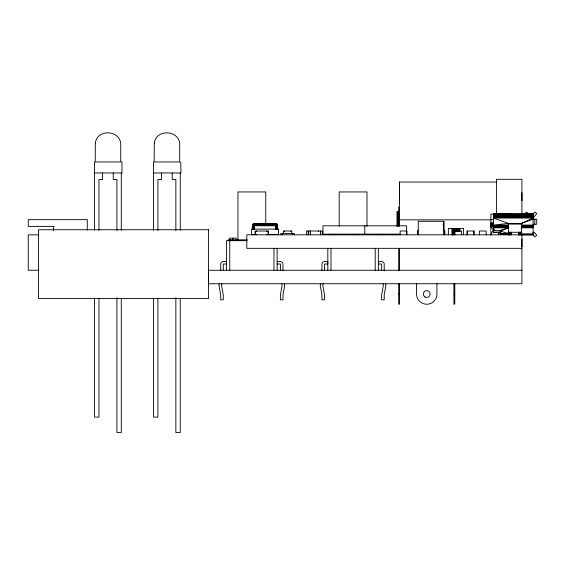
<?xml version="1.0" encoding="UTF-8"?>
<svg xmlns="http://www.w3.org/2000/svg" width="565" height="565" viewBox="0 0 565 565"><rect width="100%" height="100%" fill="white"/><g stroke="black" fill="none" stroke-linecap="round" stroke-linejoin="round"><path stroke-width="0.85" d="M399.533 200.942L399.533 182.029L496.43 182.029M521.933 247.046L521.933 239.08M521.933 200.617L521.933 192.651M254.518 229.115L254.518 223.62C251.764 223.705 252.251 227.335 252.407 229.115M253.784 229.115C253.332 226.558 255.415 220.329 252.371 225.767L277.712 225.767L277.21 224.39L275.939 223.655L275.565 223.62L275.565 229.115M219.298 283.757L218.987 285.473L220.696 294.895L220.696 299.824L223.267 299.824L223.267 294.895L221.551 285.473L221.868 283.757M320.532 283.757L320.221 285.473L321.93 294.895L321.93 299.824L324.501 299.824L324.501 294.895L322.792 285.473L323.102 283.757M443.207 230.068L443.624 228.479M490.886 234.814L493.422 229.687L490.886 226.911L493.422 226.911M532.703 232.286L534.335 232.286L536.75 235.301L534.773 236.883L533.12 234.814L533.12 214.121L534.773 212.052L536.75 213.634L534.335 216.656L493.422 216.663M254.144 229.115C255.712 221.494 251.926 222.306 252.506 229.115M500.343 231.163L508.542 233.458L500.35 233.458L500.343 231.163L508.542 227.801L493.422 227.801L493.485 229.715L494.206 230.499L500.152 230.788L500.35 234.814M508.542 227.801L499.728 230.598M253.445 229.115L253.508 225.032L254.518 223.62L253.325 224.121L252.774 225.032L252.661 229.115M525.146 214.121L524.758 213.45L526.954 212.179L528.07 214.121L533.12 214.184L493.422 214.184L499.333 214.121M524.038 214.121L533.12 214.184L493.422 214.184L501.868 214.121M493.422 214.184L512.257 214.121M121.376 161.971L121.991 161.971L121.991 172.968L94.461 172.968L94.461 161.971M180.758 161.971L180.948 172.968L153.419 172.968L153.433 161.971M533.12 214.121L490.886 214.121L490.886 235.068M493.422 214.354L533.12 214.354M493.422 214.629L533.12 214.629M493.422 215.011L533.12 215.011M493.422 215.484L533.12 215.484M493.422 216.042L533.12 216.042M493.422 217.334L533.12 217.334M490.886 219.615L493.422 219.615M399.533 219.849L491.147 219.849M490.886 222.991L493.422 223.048M490.886 223.217L493.422 223.217M490.886 223.5L493.422 223.5M254.151 223.655L275.932 223.655L277.549 225.032L277.712 229.115M253.798 223.754L276.285 223.754M253.445 223.91L276.638 223.91M490.886 223.881L493.422 223.881M253.141 224.121L276.942 224.121M507.942 224.093L521.975 224.093M533.12 224.256L536.75 224.256L536.75 219.192L533.12 219.192L521.382 223.415L508.542 223.415L493.422 225.075L508.542 225.075M252.873 224.39L277.21 224.39M490.886 224.354L493.422 224.354M252.661 224.693L277.422 224.693M490.886 224.905L493.422 224.905M252.506 225.032L277.577 225.032M521.382 225.075L533.12 225.075M252.407 225.393L277.676 225.393M490.886 225.527L493.422 225.527M493.422 225.802L508.542 225.802M521.382 225.802L533.12 225.802M490.886 226.205L493.422 226.205M54.268 226.403L28.25 226.403L28.25 219.658L87.271 219.658L87.271 230.124M493.422 226.509L508.542 226.509M521.382 226.509L533.12 226.509M493.422 227.179L508.542 227.179M521.382 227.179L533.12 227.179M521.382 227.801L533.12 227.801M418.693 230.675L417.436 230.675L417.436 234.814M443.617 230.675L444.874 230.675L444.874 234.814M493.422 214.121L493.422 232.286L501.028 232.243M493.422 232.286L498.492 232.286L498.492 234.814M508.119 232.286L521.912 232.286M500.35 232.787L498.831 232.787L498.831 233.804M508.542 233.931L500.35 233.931L500.343 232.547M521.382 233.931L533.12 233.931M500.35 234.313L508.542 234.313M521.382 234.313L533.12 234.313M251.531 234.602L254.907 234.602M268.417 234.602L278.552 234.602M500.35 234.588L508.542 234.588M521.382 234.588L533.12 234.588M38.717 234.835L28.25 234.835L28.25 270.254L38.823 270.254M247.336 239.835L228.062 239.835L228.062 240.669M247.089 240.669L226.586 240.669L226.586 270.254M521.933 248.332L246.806 248.332L246.806 234.814L533.12 234.814L521.368 234.814L521.382 223.415L533.12 218.041L493.422 218.041L508.542 223.415L508.542 234.757M277.132 261.447L280.021 261.447A3.115 3.115 0 0 1 282.973 263.728L282.973 270.769M378.366 261.447L381.262 261.447A3.115 3.115 0 0 1 384.207 263.728L384.207 270.769M277.132 264.017L280.402 264.017L280.402 270.035M378.366 264.017L381.636 264.017L381.636 270.035M208.33 270.254L521.933 270.254M208.33 283.743L521.933 283.743L521.933 234.397M398.685 294.054L399.533 294.054M453.928 294.054L454.783 294.054M275.932 223.655L275.565 223.62L275.939 229.115M494.495 230.577L493.944 230.351M493.422 227.801L494.594 230.591L493.436 229.524L493.422 225.951M385.613 283.757L385.923 285.473L384.207 294.895L384.207 299.824L381.636 299.824L381.636 294.895L383.352 285.473L383.042 283.757M284.372 283.757L284.682 285.473L282.973 294.895L282.973 299.824L280.402 299.824L280.402 294.895L282.119 285.473L281.801 283.757M443.221 224.679L443.624 227.215M534.801 219.192L534.801 224.256M521.933 214.573L521.933 179.31L496.43 179.31L496.43 214.566M521.248 232.286L521.184 234.814M521.1 232.286L521.1 234.814M521.008 232.286L521.008 234.814M520.909 232.286L520.909 234.814M520.81 232.286L520.81 234.814M519.334 232.286L519.334 234.814M519.228 232.286L519.228 234.814M519.129 232.286L519.129 234.814M519.037 232.286L518.96 234.814M518.889 232.286L518.832 234.814M518.762 232.286L518.769 234.814M511.085 232.286L511.163 234.814M510.965 232.286L511.028 234.814M510.88 232.286L510.88 234.814M510.788 232.286L510.788 234.814M510.591 232.286L510.689 234.814M509.114 232.286L509.114 234.814M509.009 232.286L509.009 234.814M508.818 232.286L508.91 234.814M508.74 232.286L508.74 234.814M508.613 232.286L508.67 234.814M486.161 234.814L486.161 231.014L479.402 231.014L479.402 234.814M474 234.814L474 231.014L467.135 231.014L467.135 234.814M473.887 231.014L473.887 234.814M467.241 231.014L467.241 234.814M463.568 234.814L463.568 228.479L448.363 228.479L448.363 234.814M461.619 234.814L461.619 231.014L454.86 231.014L454.86 234.814M459.769 228.479L459.769 231.65M459.712 228.479L459.712 231.65M459.536 228.479L459.536 231.65M459.26 228.479L459.26 231.65M458.879 228.479L458.879 231.65M458.413 228.479L458.413 231.65M457.869 228.479L457.869 231.65M457.269 228.479L457.269 231.65M456.626 228.479L456.626 231.65M455.969 228.479L455.969 231.65M455.305 228.479L455.305 231.65M454.67 228.479L454.67 234.814M454.783 283.475L454.783 304.253M454.069 228.479L454.069 234.814M453.928 283.475L453.928 304.253M453.526 228.479L453.526 234.814M453.052 228.479L453.052 234.814M452.678 228.479L452.678 234.814M452.395 228.479L452.395 234.814M452.226 228.479L452.226 234.814M452.162 228.479L452.162 234.814M444.464 230.675L444.464 234.814M444.034 230.591L444.034 221.303L418.284 221.303L418.284 234.814M443.617 221.303L443.617 234.814M436.929 283.531L436.929 294.054A10.198 10.198 0 0 1 426.73 304.253A10.198 10.198 0 0 1 416.532 294.054L416.532 283.531M406.913 234.814L406.913 231.014L400.154 231.014L400.154 234.814M406.602 234.185L406.602 225.802L322.989 225.802L322.989 234.185L399.879 234.185L399.879 234.814M399.533 182.029L399.533 226.311M399.533 248.487L399.533 270.254M399.533 283.475L399.533 304.253M398.685 206.931L398.685 226.311M398.685 248.586L398.685 270.444M398.685 283.559L398.685 304.253M398.389 234.185L398.389 234.814M397.831 211.388L397.831 226.374M396.983 211.388L396.983 226.374M396.891 234.185L396.891 234.814M395.401 234.185L395.401 234.814M393.911 234.185L393.911 234.814M392.414 234.185L392.414 234.814M390.923 234.185L390.923 234.814M389.426 234.185L389.426 234.814M387.936 234.185L387.936 234.814M386.446 234.185L386.446 234.814M384.949 234.185L384.949 234.814M383.458 234.185L383.458 234.814M381.961 234.185L381.961 234.814M380.471 234.185L380.471 234.814M378.981 234.185L378.981 234.814M378.366 248.501L378.366 270.254M377.484 234.185L377.484 234.814M375.993 234.185L375.993 234.814M375.209 248.501L375.209 270.254M374.496 234.185L374.496 234.814M373.006 234.185L373.006 234.814M371.516 234.185L371.516 234.814M370.019 234.185L370.019 234.814M366.996 226.198L366.996 191.945L339.198 191.945L339.198 226.198M366.734 234.185L366.734 234.814M364.792 225.802L364.792 234.185M362.85 234.185L362.85 234.814M359.566 234.185L359.566 234.814M358.076 234.185L358.076 234.814M356.586 234.185L356.586 234.814M355.088 234.185L355.088 234.814M353.598 234.185L353.598 234.814M352.101 234.185L352.101 234.814M350.611 234.185L350.611 234.814M349.121 234.185L349.121 234.814M347.623 234.185L347.623 234.814M346.133 234.185L346.133 234.814M344.636 234.185L344.636 234.814M343.146 234.185L343.146 234.814M341.656 234.185L341.656 234.814M340.158 234.185L340.158 234.814M338.668 234.185L338.668 234.814M337.171 234.185L337.171 234.814M335.681 234.185L335.681 234.814M334.19 234.185L334.19 234.814M332.693 234.185L332.693 234.814M331.203 234.185L331.203 234.814M330.984 248.501L330.984 270.254M329.706 234.185L329.706 234.814M328.216 234.185L328.216 234.814M327.82 248.501L327.82 270.254M324.501 270.035L324.501 264.017L327.771 264.017L327.771 261.447L324.882 261.447A3.115 3.115 0 0 0 321.93 263.728L321.93 270.769M322.212 234.814L322.212 231.014L306.555 231.014L306.555 234.814M320.524 231.014L320.524 234.814M318.378 231.014L318.378 231.438M310.39 231.014L310.39 234.814M308.695 231.014L308.695 234.814M308.243 231.014L308.243 234.814M294.323 234.814L294.323 233.55L280.812 233.55L280.812 234.814M292.635 233.55L292.635 234.814M291.787 233.55L291.787 231.014L283.34 231.014L283.34 233.55M290.947 231.014L290.947 231.438M284.188 231.014L284.188 231.438M282.5 233.55L282.5 234.814M278.552 234.814L278.552 229.115L251.531 229.115L251.531 234.814M277.577 229.115L277.457 225.032L276.864 224.121L275.565 223.62L276.257 225.032L276.299 229.115M277.422 229.115L277.309 225.032L276.758 224.121L275.565 223.62L276.864 225.032L276.942 229.115M277.21 229.115L277.111 225.032L275.565 223.62L276.575 225.032L276.638 229.115M277.132 248.501L277.132 270.254M273.976 248.501L273.976 270.254M268.58 234.814L268.58 231.014L255.069 231.014L255.069 234.814M266.892 231.014L266.892 231.438L268.156 231.438L268.156 234.39L266.892 234.39L266.892 234.814M265.762 224.439L265.762 191.945L237.957 191.945L237.957 240.245M256.757 231.014L256.757 231.438L255.486 231.438L255.486 234.39L256.757 234.39L256.757 234.814M253.141 229.115L253.219 225.032L254.518 223.62L252.972 225.032L252.873 229.115M236.269 239.835L236.269 238.148L229.538 238.148L229.538 239.835M232.907 238.148L232.907 239.835M230.584 239.835L230.584 240.669M229.743 240.669L229.743 270.254M223.267 270.035L223.267 264.017L226.537 264.017L226.537 261.447L223.648 261.447A3.115 3.115 0 0 0 220.696 263.728L220.696 270.769M208.534 270.254L208.534 283.743M180.256 172.968L180.256 230.351M180.256 298.32L180.256 432.5L175.856 432.5L175.856 297.621M175.856 230.619L175.856 179.493L172.198 179.493L172.198 172.968M161.569 172.968L161.569 179.493L157.91 179.493L157.91 230.534M157.91 298.299L157.91 417.104L153.511 417.104L153.511 298.122M153.511 172.968L153.511 230.259M121.298 172.968L121.298 230.351M121.298 298.32L121.298 432.5L116.899 432.5L116.899 297.621M116.899 230.619L116.899 179.493L113.24 179.493L113.24 172.968M102.611 172.968L102.611 179.493L98.953 179.493L98.953 230.534M98.953 298.299L98.953 417.104L94.553 417.104L94.553 298.122M94.553 172.968L94.553 230.259M53.548 226.403L53.548 230.619M95.323 143.588L95.217 161.971L120.726 161.971L120.726 145.254C121.503 129.865 96.566 128.227 95.323 143.588M154.28 143.588L154.167 161.971L179.684 161.971L179.684 145.254C180.461 129.865 155.523 128.227 154.28 143.588M208.534 229.736L38.54 229.736L38.54 298.497L208.534 298.497L208.534 229.736M425.035 296.992A3.397 3.397 0 0 0 430.135 294.054A3.397 3.397 0 0 0 425.035 291.109A3.397 3.397 0 0 0 425.035 296.992"/></g></svg>
